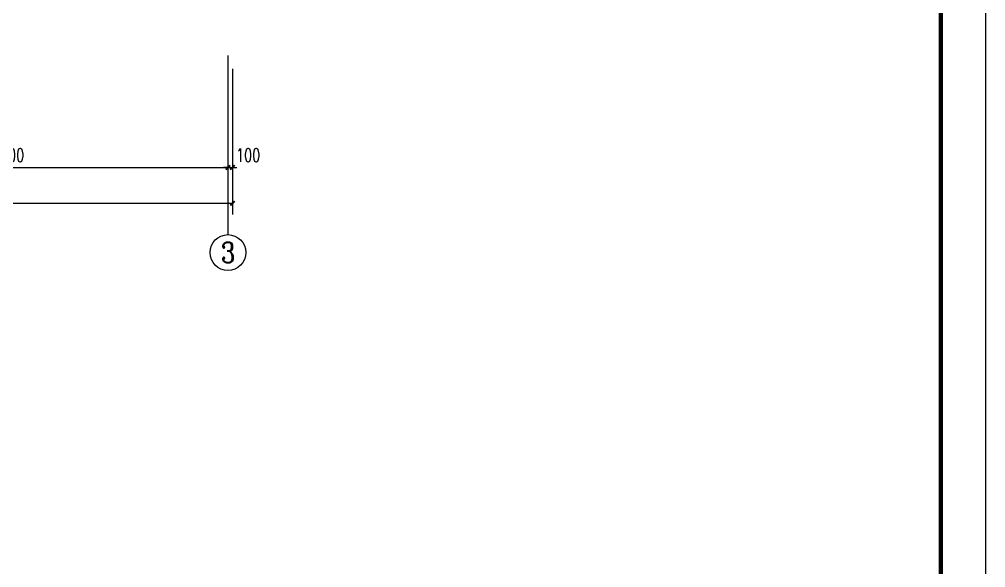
# Model space of a CAD drawing. Extents: x 5211311 to 5622788, y -441754 to -251897.
# Drawn here: x 5485533 to 5507113, y -412270 to -400025 of the extents above; entities that cross this region are included whole.
import ezdxf
from ezdxf.enums import TextEntityAlignment as Align

# ---------------------------------------------------------------- set-up
doc = ezdxf.new("R2010")
doc.units = 0
doc.header["$LTSCALE"] = 1000
doc.header["$MEASUREMENT"] = 0
doc.layers.get('0').update_dxf_attribs({"linetype": 'CONTINUOUS'})
doc.layers.get('Defpoints').update_dxf_attribs({"linetype": 'CONTINUOUS'})
for name, color, linetype in [('AXIS_TEXT', 7, 'CONTINUOUS'), ('PUB_TITLE', 4, 'CONTINUOUS'), ('建筑底图', 251, 'CONTINUOUS')]:
    doc.layers.add(name, color=color, linetype=linetype)
doc.styles.add('_TCH_AXIS', font='COMPLEX', dxfattribs={"bigfont": 'GBCBIG'})
doc.styles.add('_TCH_DIM_T3', font='SIMPLEX', dxfattribs={"width": 0.705882, "bigfont": 'GBCBIG'})
doc.styles.add('COMPLEX', font='COMPLEX')
doc.dimstyles.new('_TCH_ARCH&&100', dxfattribs={"dimtxt": 297.5, "dimasz": 100, "dimexe": 250, "dimexo": 300, "dimgap": 126.25, "dimtad": 1, "dimdec": 0, "dimzin": 0, "dimdsep": 46, "dimtxsty": '_TCH_DIM_T3', "dimblk": 'ARCHTICK', "dimcen": 0.09, "dimclrt": 7, "dimazin": 2, "dimtfac": 1, "dimtdec": 0, "dimtix": 1, "dimtmove": 2, "dimatfit": 3, "dimfxl": 0, "dimtolj": 1, "dimtzin": 0, "dimarcsym": 0})

# ---------------------------------------------------------------- blocks, each defined once
blk = doc.blocks.new('_ArchTick')
at = {"color": 0, "linetype": 'ByBlock', "const_width": 0.4}
blk.add_lwpolyline([(-0.5, -0.5), (0.5, 0.5)], dxfattribs=at)
blk = doc.blocks.new('*D49')
at = {"layer": 'Defpoints', "color": 0, "transparency": 16777216}
for p in [(5480192, -400833), (5490192, -400833), (5490192, -403333)]:
    blk.add_point(p, dxfattribs=at)
at = {"layer": '建筑底图', "color": 0, "lineweight": -2, "transparency": 16777216}
for p, q in [((5480192, -401133), (5480192, -403583)), ((5490192, -401133), (5490192, -403583)), ((5480192, -403333), (5490192, -403333))]:
    blk.add_line(p, q, dxfattribs=at)
at = {"layer": '建筑底图', "color": 0, "lineweight": -2, "transparency": 16777216, "xscale": 100, "yscale": 100, "zscale": 100, "rotation": 180}
blk.add_blockref('_ArchTick', (5480192, -403333), dxfattribs=at)
at = {"layer": '建筑底图', "color": 0, "lineweight": -2, "transparency": 16777216, "xscale": 100, "yscale": 100, "zscale": 100}
blk.add_blockref('_ArchTick', (5490192, -403333), dxfattribs=at)
at = {"layer": '建筑底图', "color": 7, "transparency": 16777216, "insert": (5485192, -403058), "char_height": 297.5, "attachment_point": 5, "style": '_TCH_DIM_T3'}
blk.add_mtext('\\A1;10000', dxfattribs=at)
blk = doc.blocks.new('*D50')
at = {"layer": 'Defpoints', "color": 0, "transparency": 16777216}
for p in [(5490192, -400833), (5490292, -400833), (5490292, -403333)]:
    blk.add_point(p, dxfattribs=at)
at = {"layer": '建筑底图', "color": 0, "lineweight": -2, "transparency": 16777216}
for p, q in [((5490192, -401133), (5490192, -403583)), ((5490292, -401133), (5490292, -403583)), ((5490192, -403333), (5490092, -403333)), ((5490192, -403333), (5490292, -403333)), ((5490292, -403333), (5490392, -403333))]:
    blk.add_line(p, q, dxfattribs=at)
at = {"layer": '建筑底图', "color": 0, "lineweight": -2, "transparency": 16777216, "xscale": 100, "yscale": 100, "zscale": 100}
blk.add_blockref('_ArchTick', (5490192, -403333), dxfattribs=at)
at = {"layer": '建筑底图', "color": 0, "lineweight": -2, "transparency": 16777216, "xscale": 100, "yscale": 100, "zscale": 100, "rotation": 180}
blk.add_blockref('_ArchTick', (5490292, -403333), dxfattribs=at)
at = {"layer": '建筑底图', "color": 7, "transparency": 16777216, "insert": (5490642, -403058), "char_height": 297.5, "attachment_point": 5, "style": '_TCH_DIM_T3'}
blk.add_mtext('\\A1;100', dxfattribs=at)
blk = doc.blocks.new('*D51')
at = {"layer": 'Defpoints', "color": 0, "transparency": 16777216}
for p in [(5472092, -400833), (5490292, -400833), (5490292, -404133)]:
    blk.add_point(p, dxfattribs=at)
at = {"layer": '建筑底图', "color": 0, "lineweight": -2, "transparency": 16777216}
for p, q in [((5472092, -401133), (5472092, -404383)), ((5490292, -401133), (5490292, -404383)), ((5472092, -404133), (5490292, -404133))]:
    blk.add_line(p, q, dxfattribs=at)
at = {"layer": '建筑底图', "color": 0, "lineweight": -2, "transparency": 16777216, "xscale": 100, "yscale": 100, "zscale": 100, "rotation": 180}
blk.add_blockref('_ArchTick', (5472092, -404133), dxfattribs=at)
at = {"layer": '建筑底图', "color": 0, "lineweight": -2, "transparency": 16777216, "xscale": 100, "yscale": 100, "zscale": 100}
blk.add_blockref('_ArchTick', (5490292, -404133), dxfattribs=at)
at = {"layer": '建筑底图', "color": 7, "transparency": 16777216, "insert": (5481192, -403858), "char_height": 297.5, "attachment_point": 5, "style": '_TCH_DIM_T3'}
blk.add_mtext('\\A1;18200', dxfattribs=at)
blk = doc.blocks.new('_AXISO')
blk.add_circle((0, 0), 0.5)
at = {"layer": 'AXIS_TEXT', "style": 'COMPLEX', "width": 1.041667}
blk.add_attdef('A', text='', height=0.56, dxfattribs=at).set_placement((-0.25, -0.28), (0.25, -0.28), align=Align.FIT)

msp = doc.modelspace()

# ---------------------------------------------------------------- linework, layer by layer
at = {"layer": 'PUB_TITLE', "color": 4}
msp.add_lwpolyline([(5423013.1, -424514), (5507113.1, -424514), (5507113.1, -365114), (5423013.1, -365114)], close=True, dxfattribs=at)
at = {"layer": 'PUB_TITLE', "color": 4, "const_width": 100}
msp.add_lwpolyline([(5425513.1, -423514), (5506113.1, -423514), (5506113.1, -366114), (5425513.1, -366114)], close=True, dxfattribs=at)
at = {"layer": '建筑底图'}
msp.add_line((5490191.6, -400833), (5490191.6, -404833), dxfattribs=at)

# ---------------------------------------------------------------- block references
ref = msp.add_blockref('_AXISO', (5490191.6, -405233), dxfattribs=dict(at, xscale=800, yscale=800, zscale=800))
ref.add_attrib('A', '3', dxfattribs={"layer": 'AXIS_TEXT', "color": 0, "height": 465.9, "style": '_TCH_AXIS'}).set_placement((5490036.2, -405466), (5490346.9, -405466), align=Align.FIT)

# ---------------------------------------------------------------- dimensions: what is measured, and where the dimension line sits
for p1, p2, distance, picture, middle in [((5472091.6, -400833), (5490291.6, -400833), -3300, '*D51', (5481191.6, -403858)), ((5480191.6, -400833), (5490191.6, -400833), -2500, '*D49', (5485191.6, -403058))]:
    dim = msp.add_aligned_dim(p1=p1, p2=p2, distance=distance, dimstyle='_TCH_ARCH&&100', dxfattribs=at)
    dim.commit()
    dim.dimension.update_dxf_attribs({"geometry": picture, "text_midpoint": middle})
dim = msp.add_linear_dim(base=(5490291.6, -403333), p1=(5490191.6, -400833), p2=(5490291.6, -400833), angle=0, dimstyle='_TCH_ARCH&&100', dxfattribs=at)
dim.commit()
dim.dimension.update_dxf_attribs({"geometry": '*D50', "text_midpoint": (5490641.6, -403058), "dimtype": 129})

doc.saveas('drawing.dxf')
